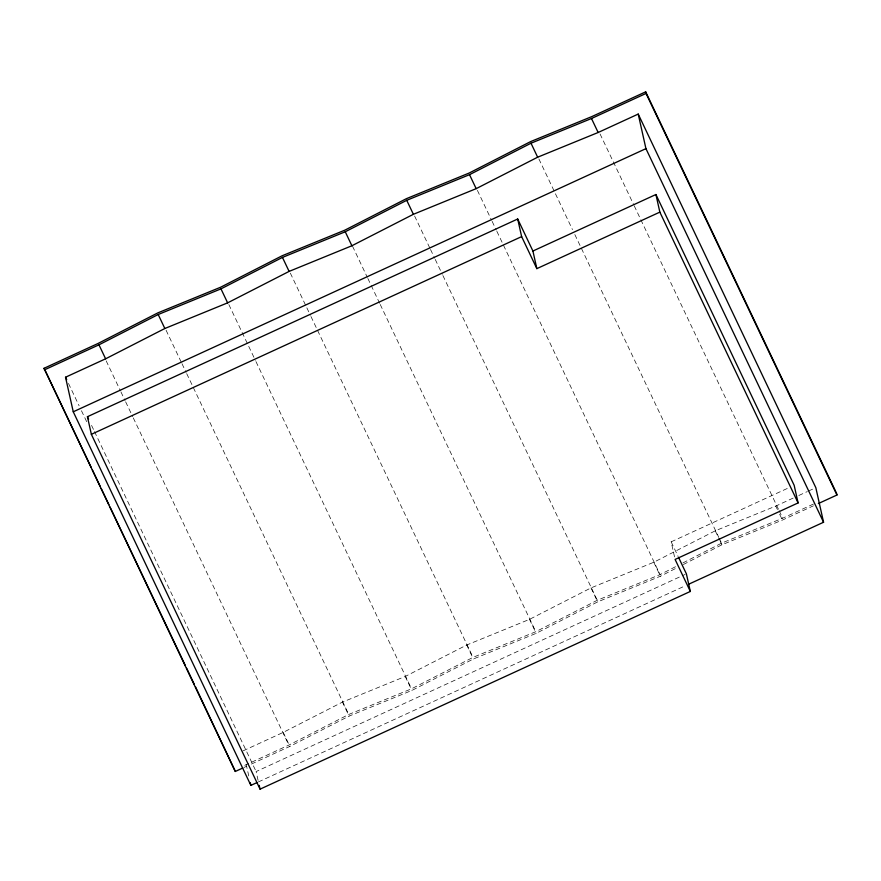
<?xml version="1.0" encoding="UTF-8"?>
<svg xmlns="http://www.w3.org/2000/svg" width="881" height="881" viewBox="0 0 881 881"><rect width="100%" height="100%" fill="white"/><g stroke="black" fill="none" stroke-linecap="round" stroke-linejoin="round"><path stroke-width="0.66" stroke-dasharray="4.41 3.3" d="M243.145 750.821L283.219 732.397L342.456 702.102L405.238 676.454L466.721 645.002L529.514 619.354L590.997 587.902L653.779 562.254L715.262 530.803L775.754 506.09L793.968 497.721M244.753 765.358L288.847 745.095L348.744 714.458L411.526 688.81L473.009 657.358L535.791 631.71L597.274 600.258L660.067 574.61L675.738 566.593M251.437 764.047L289.871 746.394L349.107 716.088L411.89 690.44L473.372 658.988L536.166 633.34L597.648 601.888L660.431 576.24L676.101 568.223M682.973 562.893L721.55 543.159L782.713 518.171L813.857 503.855M683.337 564.523L721.913 544.788L782.405 520.076L813.394 505.837M674.538 556.924L671.168 541.826L789.2 487.589M798.825 495.485L807.326 491.576M808.538 491.025L813.394 488.79M243.993 767.472L246.482 766.327M258.089 780.357L256.118 771.547L685.143 574.423M258.375 781.943L684.757 586.019M600.049 133.956L633.637 204.601M634.221 205.835L778.584 509.493M779.178 510.738L782.713 518.171M775.754 506.09L777.416 509.581M779.63 514.251L782.405 520.076M538.886 158.943L572.474 229.589M574.83 234.544L718.599 536.958M719.193 538.203L721.55 543.159M715.262 530.803L719.7 540.13M720.251 541.297L721.913 544.788M671.168 541.826L678.194 556.605M477.403 190.384L491.543 220.14M492.138 221.373L496.256 230.051M496.851 231.285L660.067 574.61M653.779 562.254L660.431 576.24M414.621 216.043L429.939 248.266M430.523 249.499L434.652 258.177M435.236 259.421L442.306 274.288M442.901 275.533L597.274 600.258M590.997 587.902L597.648 601.888M352.543 246.251L367.278 277.24M367.862 278.473L379.645 303.262M380.24 304.507L535.791 631.71M529.514 619.354L536.166 633.34M290.345 273.143L306.258 306.61M306.852 307.843L310.387 315.277M310.971 316.521L473.009 657.358M466.721 645.002L473.372 658.988M228.862 304.584L255.38 360.362M255.975 361.606L411.526 688.81M405.238 676.454L411.89 690.44M166.08 330.243L181.398 362.465M181.993 363.71L186.111 372.377M186.706 373.621L348.744 714.458M342.456 702.102L349.107 716.088M283.219 732.397L289.871 746.394M106.183 360.88L120.323 390.624M120.917 391.869L125.036 400.536M125.631 401.78L132.701 416.658M133.284 417.891L288.847 745.095M91.558 425.402L93.915 430.357M94.509 431.602L256.118 771.547M68.487 383.433L79.103 405.767M81.459 410.733L86.779 421.9M246.118 764.113L249.389 778.738"/><path stroke-width="1.32" d="M44.402 369.888L98.958 344.823L158.195 314.517L220.977 288.869L282.46 257.417L345.253 231.769L406.736 200.317L469.518 174.669L531.001 143.218L591.492 118.506L646.037 93.441L645.685 91.844L591.801 116.6L530.637 141.588L469.155 173.039L406.372 198.688L344.889 230.139L282.096 255.787L220.613 287.239L157.831 312.887L97.934 343.524L44.05 368.291L235.315 771.459L242.76 768.034M257.12 782.515L250.876 785.389L73.255 411.79L65.535 377.222L105.61 358.809L164.846 328.503L227.628 302.855L289.111 271.403L351.893 245.755L413.387 214.303L476.169 188.655L537.652 157.203L598.144 132.491L638.218 114.078L815.828 487.678L823.559 522.246L688.513 584.301M73.255 411.79L645.938 148.647L638.218 114.078M678.777 557.838L686.387 573.85L690.33 591.448L260.06 789.156L91.36 434.322L87.428 416.713L517.698 219.006L532.917 251.03L536.848 268.639L659.847 212.123L655.916 194.514L532.917 251.03M91.36 434.322L521.629 236.615L517.698 219.006M655.916 194.514L794.166 485.31L798.098 502.919L675.099 559.435L690.33 591.448M818.35 503.558L836.95 495.012L836.598 493.415L645.685 91.844M646.037 93.441L836.95 495.012M645.938 148.647L823.559 522.246M659.847 212.123L798.098 502.919M591.492 118.506L598.144 132.491M531.001 143.218L537.652 157.203M521.629 236.615L536.848 268.639M469.518 174.669L476.169 188.655M406.736 200.317L413.387 214.303M345.253 231.769L351.893 245.755M282.46 257.417L289.111 271.403M220.977 288.869L227.628 302.855M158.195 314.517L164.846 328.503M98.958 344.823L105.61 358.809M87.428 416.713L88.607 419.202M65.535 377.222L66.714 379.7M44.05 368.291L91.183 467.437M92.362 469.914L100.027 486.026M101.205 488.515L108.87 504.626M110.048 507.104L185.462 665.75M186.64 668.227L194.305 684.339M195.483 686.817L235.315 771.459M259.212 785.389L260.06 789.156M250.281 782.735L250.876 785.389"/></g></svg>
